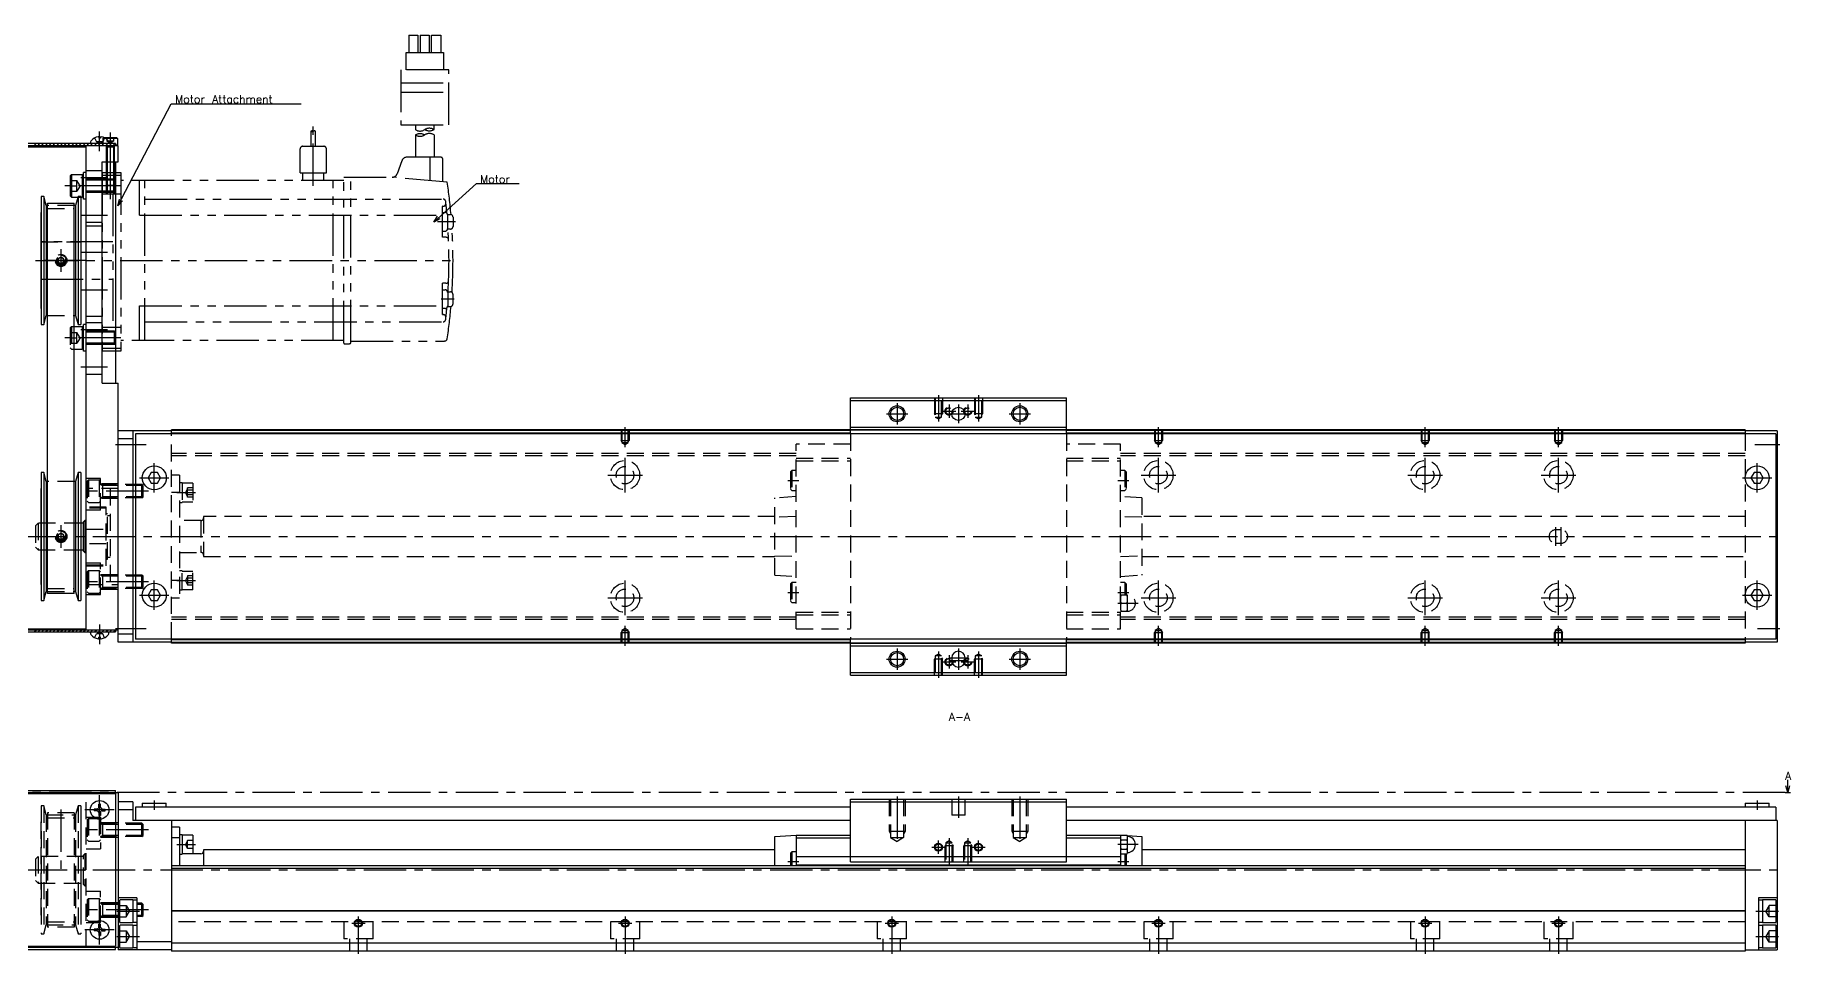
# Model space of a CAD drawing. Extents: x -2 to 986, y -8 to 353.
# Drawn here: x 327 to 986, y 9 to 353 of the extents above; entities that cross this region are included whole.
import ezdxf

# ---------------------------------------------------------------- set-up
doc = ezdxf.new("R2010")
doc.units = 0
doc.header["$LTSCALE"] = 0.5
for name, pattern in [('CENTER', [50.8, 31.75, -6.35, 6.35, -6.35]), ('DASHED', [19.05, 12.7, -6.35]), ('PHANTOM', [63.5, 31.75, -6.35, 6.35, -6.35, 6.35, -6.35])]:
    doc.linetypes.add(name, pattern=pattern)
for name, color, linetype in [('MSM_CENTER', 1, 'CENTER'), ('MSM_CONTINUOUS', 7, 'CONTINUOUS'), ('MSM_DASHED', 4, 'DASHED'), ('MSM_IMAGINARY', 6, 'PHANTOM'), ('MSM_NARROW', 5, 'CONTINUOUS'), ('MSM_PART_NUMBER', 7, 'CONTINUOUS')]:
    doc.layers.add(name, color=color, linetype=linetype)
doc.styles.get("Standard").update_dxf_attribs({"font": 'txt.shx', "height": 3, "bigfont": 'bigfont.shx'})

msp = doc.modelspace()

# ---------------------------------------------------------------- linework, layer by layer
at = {"layer": 'MSM_CENTER'}
for p, q in [((351.67, 310), (351.67, 317.37)), ((355.67, 317), (355.67, 295)), ((359.67, 297), (338.67, 297)), ((354.67, 300), (344.67, 300)), ((344.67, 286), (354.67, 286)), ((337.17, 273.25), (337.17, 264.75)), ((354.67, 272), (344.67, 272)), ((346.67, 269), (327.67, 269)), ((344.67, 258), (354.67, 258)), ((359.67, 240), (338.67, 240)), ((354.67, 243), (344.67, 243)), ((354.67, 229), (344.67, 229)), ((666.17, 218.5), (666.17, 208.59)), ((681.17, 218.5), (681.17, 208.59)), ((646.67, 211.5), (654.67, 211.5)), ((650.67, 215.5), (650.67, 207.5)), ((667.67, 212.5), (672.67, 212.5)), ((670.17, 215), (670.17, 210)), ((670.17, 211.5), (677.17, 211.5)), ((673.67, 215), (673.67, 208)), ((674.67, 212.5), (679.67, 212.5)), ((677.17, 215), (677.17, 210)), ((692.67, 211.5), (700.67, 211.5)), ((696.67, 215.5), (696.67, 207.5)), ((548.67, 198.99), (548.67, 206.5)), ((748.67, 198.99), (748.67, 206.5)), ((848.67, 198.99), (848.67, 206.5)), ((898.67, 198.99), (898.67, 206.5)), ((357.67, 200), (369.17, 200)), ((972.34, 200), (981.67, 200)), ((372.17, 182), (372.17, 193)), ((548.67, 182), (548.67, 195)), ((748.67, 182), (748.67, 195)), ((848.67, 182), (848.67, 195)), ((898.67, 182), (898.67, 195)), ((973.17, 182), (973.17, 193)), ((366.67, 187.5), (377.67, 187.5)), ((542.17, 188.5), (555.17, 188.5)), ((609.77, 186.5), (613.87, 186.5)), ((733.47, 186.5), (737.57, 186.5)), ((742.17, 188.5), (755.17, 188.5)), ((842.17, 188.5), (855.17, 188.5)), ((892.17, 188.5), (905.17, 188.5)), ((967.67, 187.5), (978.67, 187.5)), ((369.97, 182.5), (344.67, 182.5)), ((380.67, 181.95), (387.67, 181.95)), ((323.67, 165.5), (982.67, 165.5)), ((337.17, 169.75), (337.17, 161.25)), ((897.67, 162), (897.67, 169)), ((899.67, 162), (899.67, 169)), ((369.97, 148.5), (344.67, 148.5)), ((372.17, 138), (372.17, 149)), ((380.67, 149.05), (387.67, 149.05)), ((548.67, 136), (548.67, 149)), ((748.67, 136), (748.67, 149)), ((848.67, 136), (848.67, 149)), ((898.67, 136), (898.67, 149)), ((973.17, 138), (973.17, 149)), ((366.67, 143.5), (377.67, 143.5)), ((542.17, 142.5), (555.17, 142.5)), ((609.77, 144.5), (613.87, 144.5)), ((733.47, 144.5), (737.57, 144.5)), ((733.47, 140.5), (741.07, 140.5)), ((742.17, 142.5), (755.17, 142.5)), ((842.17, 142.5), (855.17, 142.5)), ((892.17, 142.5), (905.17, 142.5)), ((967.67, 143.5), (978.67, 143.5)), ((351.67, 132.5), (351.67, 125.13)), ((548.67, 124.5), (548.67, 132.01)), ((748.67, 124.5), (748.67, 132.01)), ((848.67, 124.5), (848.67, 132.01)), ((898.67, 124.5), (898.67, 132.01)), ((357.67, 131), (369.17, 131)), ((973.34, 131), (981.67, 131)), ((646.67, 119.5), (654.67, 119.5)), ((650.67, 123.5), (650.67, 115.5)), ((666.17, 122.41), (666.17, 112.5)), ((670.17, 121), (670.17, 116)), ((670.17, 120), (677.17, 120)), ((670.17, 119), (677.17, 119)), ((673.67, 123.5), (673.67, 115.5)), ((677.17, 121), (677.17, 116)), ((681.17, 122.41), (681.17, 112.5)), ((692.67, 119.5), (700.67, 119.5)), ((696.67, 123.5), (696.67, 115.5)), ((667.67, 118.5), (672.67, 118.5)), ((674.67, 118.5), (679.67, 118.5)), ((983.67, 69.5), (320.67, 69.5)), ((351.67, 57.5), (351.67, 68.5)), ((372.17, 66.5), (372.17, 63)), ((650.67, 68), (650.67, 50.18)), ((673.67, 68), (673.67, 60)), ((696.67, 68), (696.67, 50.18)), ((973.17, 66.5), (973.17, 63)), ((337.17, 63.12), (337.17, 38.5)), ((357.17, 63), (346.17, 63)), ((369.97, 55.5), (344.67, 55.5)), ((380.67, 50), (387.67, 50)), ((663.67, 49), (668.67, 49)), ((666.17, 46.5), (666.17, 51.5)), ((670.17, 52.41), (670.17, 42.5)), ((677.17, 52.41), (677.17, 42.5)), ((678.67, 49), (683.67, 49)), ((681.17, 46.5), (681.17, 51.5)), ((741.07, 50), (733.47, 50)), ((323.67, 40.5), (982.67, 40.5)), ((613.87, 43.5), (609.77, 43.5)), ((737.57, 43.5), (733.47, 43.5)), ((369.97, 25.5), (344.67, 25.5)), ((351.67, 12.5), (351.67, 23.5)), ((358.17, 25), (366.67, 25)), ((446.17, 20.5), (451.17, 20.5)), ((448.67, 9), (448.67, 23)), ((546.17, 20.5), (551.17, 20.5)), ((548.67, 23), (548.67, 9)), ((646.17, 20.5), (651.17, 20.5)), ((648.67, 23), (648.67, 9)), ((746.17, 20.5), (751.17, 20.5)), ((748.67, 23), (748.67, 9)), ((846.17, 20.5), (851.17, 20.5)), ((848.67, 23), (848.67, 9)), ((896.17, 20.5), (901.17, 20.5)), ((898.67, 23), (898.67, 9)), ((972.67, 25), (981.17, 25)), ((357.17, 18), (346.17, 18)), ((358.17, 15.5), (366.67, 15.5)), ((972.67, 15.5), (981.17, 15.5))]:
    msp.add_line(p, q, dxfattribs=at)
at = {"layer": 'MSM_CONTINUOUS'}
for p, q in [((324.47, 311.6), (346.67, 311.6)), ((357.67, 312.8), (324.87, 312.8)), ((358.67, 312), (324.87, 312)), ((346.67, 130.5), (346.67, 312)), ((348.2, 313.16), (348.17, 312.8)), ((351.34, 315.29), (351.36, 314.8)), ((351.98, 314.8), (351.36, 314.8)), ((352, 315.29), (351.98, 314.8)), ((358.12, 315), (353.41, 315)), ((358.42, 314.7), (353.93, 314.7)), ((355.13, 313.16), (355.17, 312.8)), ((357.67, 312.8), (357.67, 312)), ((357.67, 312.3), (358.42, 312.3)), ((358.12, 315), (358.42, 314.7)), ((358.12, 312), (358.42, 312.3)), ((358.42, 314.7), (358.42, 312.3)), ((358.67, 306), (358.67, 312)), ((352.67, 223), (352.67, 306)), ((352.67, 306), (358.67, 306)), ((354.17, 306), (354.17, 299.5)), ((357.17, 306), (357.17, 299.5)), ((357.67, 306), (357.67, 223)), ((341.17, 301.25), (340.67, 300.75)), ((340.67, 300.75), (340.67, 293.25)), ((341.17, 301.25), (341.17, 292.75)), ((341.17, 301.25), (345.17, 301.25)), ((345.17, 301.25), (345.17, 292.75)), ((345.17, 301.25), (345.67, 300.75)), ((345.67, 292), (345.67, 302)), ((346.67, 302), (345.67, 302)), ((357.23, 299.5), (352.67, 299.5)), ((357.23, 294.5), (357.23, 299.5)), ((357.67, 299.07), (357.23, 299.5)), ((329.73, 293), (329.73, 245)), ((330.76, 293), (329.73, 293)), ((330.76, 293), (330.76, 245)), ((331.67, 289.62), (330.76, 293)), ((332.17, 144.07), (332.17, 290.43)), ((332.17, 290.43), (342.17, 290.43)), ((341.17, 292.75), (340.67, 293.25)), ((341.17, 292.75), (343.5, 292.75)), ((342.17, 144.07), (342.17, 290.43)), ((343.57, 293), (342.67, 289.62)), ((343.57, 293), (343.57, 245)), ((344.61, 293), (343.57, 293)), ((344.61, 293), (344.61, 245)), ((344.61, 292.75), (345.17, 292.75)), ((345.17, 292.75), (345.67, 293.25)), ((346.67, 292), (345.67, 292)), ((357.23, 294.5), (352.67, 294.5)), ((357.23, 294.5), (357.67, 294.93)), ((329.67, 287), (329.67, 251)), ((329.73, 287), (329.67, 287)), ((331.67, 289.62), (331.67, 248.37)), ((332.17, 289.62), (331.67, 289.62)), ((342.67, 289.62), (342.17, 289.62)), ((342.67, 289.62), (342.67, 248.37)), ((344.67, 287), (344.61, 287)), ((344.67, 287), (344.67, 251)), ((329.67, 251), (329.73, 251)), ((344.61, 251), (344.67, 251)), ((329.73, 245), (330.76, 245)), ((330.76, 245), (331.67, 248.37)), ((331.67, 248.37), (332.17, 248.37)), ((342.17, 248.37), (342.67, 248.37)), ((342.17, 244.25), (345.17, 244.25)), ((342.67, 248.37), (343.57, 245)), ((343.57, 245), (344.61, 245)), ((345.17, 244.25), (345.17, 235.75)), ((345.17, 244.25), (345.67, 243.75)), ((345.67, 235), (345.67, 245)), ((346.67, 245), (345.67, 245)), ((357.23, 242.5), (352.67, 242.5)), ((357.23, 237.5), (352.67, 237.5)), ((357.67, 242.07), (357.23, 242.5)), ((357.23, 237.5), (357.23, 242.5)), ((357.23, 237.5), (357.67, 237.93)), ((342.17, 235.75), (345.17, 235.75)), ((345.17, 235.75), (345.67, 236.25)), ((346.67, 235), (345.67, 235)), ((352.67, 223), (358.67, 223)), ((358.67, 125.9), (358.67, 223)), ((633.17, 204), (633.17, 217.5)), ((633.17, 217.5), (714.17, 217.5)), ((714.17, 204), (714.17, 217.5)), ((633.17, 216.5), (714.17, 216.5)), ((378.67, 205.1), (358.67, 205.1)), ((364.17, 205.1), (364.17, 125.9)), ((378.67, 204), (378.67, 205.5)), ((968.67, 205.5), (378.67, 205.5)), ((633.17, 205.3), (378.67, 205.3)), ((633.17, 204.3), (378.67, 204.3)), ((633.17, 206.5), (714.17, 206.5)), ((633.17, 205.5), (714.17, 205.5)), ((968.67, 205.3), (714.17, 205.3)), ((968.67, 204.3), (714.17, 204.3)), ((968.67, 205.5), (968.67, 204)), ((980.67, 205.1), (968.67, 205.1)), ((980.67, 205.1), (980.67, 125.9)), ((364.17, 202.1), (358.67, 202.1)), ((365.17, 204), (365.17, 127)), ((980.17, 204), (365.17, 204)), ((980.17, 204), (980.17, 127)), ((329.73, 189.5), (329.73, 141.5)), ((330.76, 189.5), (329.73, 189.5)), ((330.76, 189.5), (330.76, 141.5)), ((331.67, 186.12), (330.76, 189.5)), ((331.67, 186.12), (331.67, 144.87)), ((332.17, 186.12), (331.67, 186.12)), ((342.67, 186.12), (342.17, 186.12)), ((343.57, 189.5), (342.67, 186.12)), ((342.67, 186.12), (342.67, 144.87)), ((343.57, 189.5), (343.57, 141.5)), ((344.61, 189.5), (343.57, 189.5)), ((344.61, 189.5), (344.61, 141.5)), ((371.01, 189.5), (369.86, 187.5)), ((369.86, 187.5), (371.01, 185.5)), ((373.32, 189.5), (371.01, 189.5)), ((371.01, 185.5), (373.32, 185.5)), ((374.48, 187.5), (373.32, 189.5)), ((373.32, 185.5), (374.48, 187.5)), ((972.01, 189.5), (970.86, 187.5)), ((970.86, 187.5), (972.01, 185.5)), ((974.32, 189.5), (972.01, 189.5)), ((972.01, 185.5), (974.32, 185.5)), ((975.48, 187.5), (974.32, 189.5)), ((974.32, 185.5), (975.48, 187.5)), ((329.67, 183.5), (329.67, 147.5)), ((329.73, 183.5), (329.67, 183.5)), ((344.67, 183.5), (344.61, 183.5)), ((344.67, 183.5), (344.67, 147.5)), ((346.17, 171.5), (345.67, 171)), ((346.17, 171.5), (346.17, 159.5)), ((346.67, 171.5), (346.17, 171.5)), ((345.67, 170.5), (344.67, 170.5)), ((345.67, 160), (345.67, 171)), ((344.67, 160.5), (345.67, 160.5)), ((345.67, 160), (346.17, 159.5)), ((346.17, 159.5), (346.67, 159.5)), ((329.67, 147.5), (329.73, 147.5)), ((330.76, 141.5), (331.67, 144.87)), ((331.67, 144.87), (332.17, 144.87)), ((342.67, 144.87), (342.17, 144.87)), ((342.67, 144.87), (343.57, 141.5)), ((344.61, 147.5), (344.67, 147.5)), ((371.01, 145.5), (369.86, 143.5)), ((373.32, 145.5), (371.01, 145.5)), ((374.48, 143.5), (373.32, 145.5)), ((972.01, 145.5), (970.86, 143.5)), ((974.32, 145.5), (972.01, 145.5)), ((975.48, 143.5), (974.32, 145.5)), ((329.73, 141.5), (330.76, 141.5)), ((342.17, 144.07), (332.17, 144.07)), ((343.57, 141.5), (344.61, 141.5)), ((369.86, 143.5), (371.01, 141.5)), ((371.01, 141.5), (373.32, 141.5)), ((373.32, 141.5), (374.48, 143.5)), ((970.86, 143.5), (972.01, 141.5)), ((972.01, 141.5), (974.32, 141.5)), ((974.32, 141.5), (975.48, 143.5)), ((324.47, 130.9), (346.67, 130.9)), ((324.87, 130.5), (358.67, 130.5)), ((324.87, 129.7), (357.67, 129.7)), ((348.2, 129.34), (348.17, 129.7)), ((351.34, 127.21), (351.36, 127.7)), ((351.98, 127.7), (351.36, 127.7)), ((352, 127.21), (351.98, 127.7)), ((355.13, 129.34), (355.17, 129.7)), ((357.67, 130.5), (357.67, 129.7)), ((364.17, 128.9), (358.67, 128.9)), ((378.67, 125.9), (358.67, 125.9)), ((980.17, 127), (365.17, 127)), ((378.67, 125.5), (378.67, 127)), ((633.17, 126.7), (378.67, 126.7)), ((633.17, 125.7), (378.67, 125.7)), ((968.67, 125.5), (378.67, 125.5)), ((633.17, 113.5), (633.17, 127)), ((633.17, 125.5), (714.17, 125.5)), ((714.17, 113.5), (714.17, 127)), ((968.67, 126.7), (714.17, 126.7)), ((968.67, 125.7), (714.17, 125.7)), ((968.67, 127), (968.67, 125.5)), ((980.67, 125.9), (968.67, 125.9)), ((633.17, 124.5), (714.17, 124.5)), ((671.17, 120), (671.17, 119)), ((676.17, 119), (676.17, 120)), ((633.17, 114.5), (714.17, 114.5)), ((633.17, 113.5), (714.17, 113.5)), ((984.67, 69.5), (984.67, 74.23)), ((323.67, 69.1), (357.67, 69.1)), ((324.87, 70.3), (357.67, 70.3)), ((324.87, 69.5), (358.67, 69.5)), ((346.67, 69.1), (346.67, 69.5)), ((357.67, 69.5), (357.67, 70.3)), ((357.67, 69.1), (357.67, 11.9)), ((358.67, 69.5), (358.67, 10.5)), ((364.17, 66), (358.67, 66)), ((364.17, 66), (364.17, 59)), ((633.17, 67), (714.17, 67)), ((633.17, 43.5), (633.17, 67)), ((633.17, 66), (714.17, 66)), ((714.17, 43.5), (714.17, 67)), ((983.67, 69.5), (985.67, 69.5)), ((984.67, 69.5), (984, 72)), ((985.34, 72), (984.67, 69.5)), ((350.74, 63.33), (349.59, 63.31)), ((350.74, 62.67), (349.59, 62.69)), ((350.74, 63.33), (351.15, 63.52)), ((350.74, 62.67), (351.15, 62.48)), ((351.34, 63.92), (351.15, 63.52)), ((351.34, 62.08), (351.15, 62.48)), ((351.34, 63.92), (351.36, 65.08)), ((351.34, 62.08), (351.36, 60.92)), ((352, 63.92), (351.98, 65.08)), ((352, 62.08), (351.98, 60.92)), ((352, 63.92), (352.19, 63.52)), ((352, 62.08), (352.19, 62.48)), ((352.59, 63.33), (352.19, 63.52)), ((352.59, 62.67), (352.19, 62.48)), ((352.59, 63.33), (353.74, 63.31)), ((352.59, 62.67), (353.74, 62.69)), ((364.17, 63), (358.67, 63)), ((365.17, 64), (365.17, 59)), ((633.17, 64), (365.17, 64)), ((367.67, 65.5), (367.67, 64)), ((367.67, 65.5), (376.67, 65.5)), ((376.67, 64), (376.67, 65.5)), ((980.17, 64), (714.17, 64)), ((968.67, 65.5), (977.67, 65.5)), ((968.67, 65.5), (968.67, 64)), ((977.67, 64), (977.67, 65.5)), ((980.17, 64), (980.17, 59)), ((633.17, 59), (364.17, 59)), ((378.67, 59), (378.67, 10)), ((381.67, 56.5), (378.67, 56.5)), ((381.67, 56.5), (381.67, 42)), ((382.67, 53.65), (381.67, 53.65)), ((382.67, 53.65), (382.67, 46.35)), ((386.67, 53.5), (382.67, 53.5)), ((386.67, 53.5), (386.67, 46.5)), ((604.87, 53), (612.87, 53.5)), ((604.87, 42), (604.87, 53)), ((612.87, 53.5), (633.17, 53.5)), ((612.87, 53.5), (612.87, 42)), ((980.67, 59), (714.17, 59)), ((714.17, 53.5), (734.47, 53.5)), ((734.47, 53.5), (735.04, 53.46)), ((734.47, 53.5), (734.47, 42)), ((734.59, 53.46), (734.47, 53)), ((734.59, 53.46), (736.94, 53.46)), ((737.07, 53), (736.94, 53.46)), ((736.97, 53.34), (742.47, 53)), ((737.07, 47), (737.07, 53)), ((742.47, 53), (742.47, 42)), ((968.67, 59), (968.67, 10)), ((980.67, 59), (980.67, 10.5)), ((381.67, 52.5), (378.67, 52.5)), ((381.67, 46.35), (382.67, 46.35)), ((389.67, 46.5), (382.67, 46.5)), ((390.67, 48), (390.67, 42)), ((604.87, 48), (390.67, 48)), ((611.27, 47.3), (610.77, 46.8)), ((610.77, 46.8), (610.77, 42)), ((612.87, 47.3), (611.27, 47.3)), ((611.27, 47.3), (611.27, 42)), ((612.87, 52.5), (633.17, 52.5)), ((714.17, 52.5), (734.47, 52.5)), ((734.47, 52.41), (734.47, 52.6)), ((734.47, 47), (734.59, 46.54)), ((734.59, 51.73), (736.94, 51.73)), ((734.59, 48.27), (736.94, 48.27)), ((734.59, 46.54), (736.94, 46.54)), ((736.07, 46.54), (736.07, 42)), ((736.57, 46.54), (736.57, 42)), ((736.94, 46.54), (737.07, 47)), ((968.67, 48), (742.47, 48)), ((968.67, 42), (378.67, 42)), ((968.67, 41), (378.67, 41)), ((612.87, 45.5), (734.47, 45.5)), ((612.87, 42.4), (734.47, 42.4)), ((633.17, 43.5), (714.17, 43.5)), ((365.67, 30), (358.67, 30)), ((359.17, 29), (359.17, 21)), ((364.17, 29.25), (359.42, 29.25)), ((364.17, 29.25), (364.17, 20.75)), ((365.67, 29.15), (364.17, 29.15)), ((365.67, 30), (365.67, 10.5)), ((973.67, 30), (973.67, 10.5)), ((980.67, 30), (973.67, 30)), ((975.17, 29.15), (973.67, 29.15)), ((980.17, 29.25), (975.17, 29.25)), ((975.17, 29.25), (975.17, 20.75)), ((980.17, 29.25), (980.17, 20.75)), ((351.34, 18.92), (351.36, 20.08)), ((352, 18.92), (351.98, 20.08)), ((359.42, 20.75), (364.17, 20.75)), ((364.17, 20.85), (365.67, 20.85)), ((968.67, 25.2), (378.67, 25.2)), ((968.67, 25), (378.67, 25)), ((973.67, 20.85), (975.17, 20.85)), ((975.17, 20.75), (980.17, 20.75)), ((350.74, 18.33), (349.59, 18.31)), ((350.74, 17.67), (349.59, 17.69)), ((350.74, 18.33), (351.15, 18.52)), ((350.74, 17.67), (351.15, 17.48)), ((351.34, 18.92), (351.15, 18.52)), ((351.34, 17.08), (351.15, 17.48)), ((351.34, 17.08), (351.36, 15.92)), ((352, 17.08), (351.98, 15.92)), ((352, 18.92), (352.19, 18.52)), ((352, 17.08), (352.19, 17.48)), ((352.59, 18.33), (352.19, 18.52)), ((352.59, 17.67), (352.19, 17.48)), ((352.59, 18.33), (353.74, 18.31)), ((352.59, 17.67), (353.74, 17.69)), ((359.17, 19.5), (359.17, 11.5)), ((364.17, 19.75), (359.42, 19.75)), ((364.17, 19.75), (364.17, 11.25)), ((365.67, 19.65), (364.17, 19.65)), ((378.67, 13.5), (365.67, 13.5)), ((975.17, 19.65), (973.67, 19.65)), ((980.17, 19.75), (975.17, 19.75)), ((975.17, 19.75), (975.17, 11.25)), ((980.17, 19.75), (980.17, 11.25)), ((323.67, 11.9), (357.67, 11.9)), ((324.87, 11.5), (358.67, 11.5)), ((324.87, 10.7), (357.67, 10.7)), ((346.67, 11.5), (346.67, 11.9)), ((357.67, 10.7), (357.67, 11.5)), ((378.67, 10.5), (358.67, 10.5)), ((359.42, 11.25), (364.17, 11.25)), ((364.17, 11.35), (365.67, 11.35)), ((968.67, 13), (378.67, 13)), ((968.67, 10), (378.67, 10)), ((968.67, 10.5), (980.67, 10.5)), ((973.67, 11.35), (975.17, 11.35)), ((975.17, 11.25), (980.17, 11.25))]:
    msp.add_line(p, q, dxfattribs=at)
for centre, radius in [((650.67, 211.5), 2.46), ((673.67, 211.5), 2.5), ((696.67, 211.5), 2.46), ((372.17, 187.5), 4.5), ((973.17, 187.5), 4.5), ((372.17, 143.5), 4.5), ((973.17, 143.5), 4.5), ((650.67, 119.5), 2.46), ((696.67, 119.5), 2.46), ((351.67, 63), 3.5), ((666.17, 49), 1.23), ((681.17, 49), 1.23), ((351.67, 18), 3.5), ((448.67, 20.5), 1.23), ((548.67, 20.5), 1.23), ((648.67, 20.5), 1.23), ((748.67, 20.5), 1.23), ((848.67, 20.5), 1.23), ((898.67, 20.5), 1.23)]:
    msp.add_circle(centre, radius, dxfattribs=at)
for centre, radius, start, end in [((349.29, 313.07), 1.1, 144.89056, 175), ((351.67, 311.4), 4, 97.4656, 144.89056), ((351.14, 315.06), 0.305, 49.03681, 87.9309), ((352.2, 315.06), 0.305, 92.0691, 130.96319), ((351.67, 311.4), 4, 35.10944, 82.5344), ((354.04, 313.07), 1.1, 5, 35.10944), ((349.29, 129.43), 1.1, 185, 215.10944), ((351.67, 131.1), 4, 215.10944, 262.5344), ((351.14, 127.44), 0.305, 272.0691, 310.96319), ((352.2, 127.44), 0.305, 229.03681, 267.9309), ((351.67, 131.1), 4, 277.4656, 324.89056), ((354.04, 129.43), 1.1, 324.89056, 355), ((673.67, 120), 2.5, 0, 180), ((673.67, 119), 2.5, 180, 0), ((351.67, 63), 2.1, 171.49109, 188.50891), ((351.67, 63), 2.1, 81.49109, 98.50891), ((351.67, 63), 2.1, 261.49109, 278.50891), ((351.67, 63), 2.1, 351.49109, 8.50891), ((737.51, 52.6), 3.04, 163.45204, 196.54796), ((733.99, 52.6), 3.08, 343.65711, 16.34289), ((737.07, 50), 3, 270, 90), ((389.67, 47.5), 1, 270, 0), ((746.59, 50), 12.12, 171.78679, 188.21321), ((737.54, 47.4), 3.08, 163.65711, 196.34289), ((724.94, 50), 12.12, 351.78679, 8.21321), ((733.99, 47.4), 3.08, 343.65711, 16.34289), ((359.42, 29), 0.25, 90, 180), ((351.67, 18), 2.1, 81.49109, 98.50891), ((359.42, 21), 0.25, 180, 270), ((351.67, 18), 2.1, 171.49109, 188.50891), ((351.67, 18), 2.1, 261.49109, 278.50891), ((351.67, 18), 2.1, 351.49109, 8.50891), ((359.42, 19.5), 0.25, 90, 180), ((359.42, 11.5), 0.25, 180, 270)]:
    msp.add_arc(centre, radius, start, end, dxfattribs=at)
at = {"layer": 'MSM_DASHED'}
for p, q in [((349.8, 314.94), (350.52, 313.47)), ((351.67, 312.86), (350.52, 313.47)), ((352.81, 313.47), (350.52, 313.47)), ((351.67, 312.86), (352.81, 313.47)), ((353.54, 314.94), (352.81, 313.47)), ((352.92, 314.7), (353.22, 315)), ((353.93, 314.7), (352.92, 314.7)), ((352.92, 314.7), (352.92, 312.8)), ((353.41, 315), (353.22, 315)), ((354.15, 311.95), (354.44, 311.46)), ((354.17, 311.9), (354.17, 306)), ((357.17, 311.46), (354.17, 311.46)), ((354.42, 315), (354.42, 313.7)), ((356.92, 313.7), (354.42, 313.7)), ((355.67, 312.98), (354.42, 313.7)), ((354.44, 311.46), (354.44, 306)), ((355.67, 315), (355.67, 313.7)), ((356.92, 313.7), (355.67, 312.98)), ((357.18, 311.95), (356.9, 311.46)), ((356.9, 311.46), (356.9, 306)), ((356.92, 315), (356.92, 313.7)), ((357.17, 311.9), (357.17, 306)), ((340.67, 299), (343.17, 299)), ((340.67, 297), (343.17, 297)), ((344.32, 297), (343.17, 299)), ((343.17, 295), (343.17, 299)), ((344.32, 297), (343.17, 295)), ((352.67, 302.65), (346.67, 302.65)), ((352.67, 299.5), (346.67, 299.5)), ((352.67, 299.07), (346.67, 299.07)), ((354.17, 299.5), (354.17, 297.27)), ((354.44, 297), (354.17, 297.27)), ((354.17, 297.27), (357.17, 297.27)), ((354.44, 299.5), (354.44, 297)), ((356.9, 297), (354.44, 297)), ((356.9, 299.5), (356.9, 297)), ((357.17, 297.27), (356.9, 297)), ((357.17, 299.5), (357.17, 297.27)), ((340.67, 295), (343.17, 295)), ((343.5, 292.75), (344.61, 292.75)), ((352.67, 294.93), (346.67, 294.93)), ((352.67, 294.5), (346.67, 294.5)), ((342.17, 289.62), (332.17, 289.62)), ((332.17, 288.49), (342.17, 288.49)), ((346.67, 283.35), (352.67, 283.35)), ((346.67, 282), (352.67, 282)), ((329.67, 276), (344.67, 276)), ((337.17, 270.15), (336.17, 269.58)), ((338.17, 269.58), (337.17, 270.15)), ((336.17, 269.58), (336.17, 268.42)), ((336.17, 268.42), (337.17, 267.85)), ((337.17, 267.85), (338.17, 268.42)), ((338.17, 268.42), (338.17, 269.58)), ((329.67, 262), (344.67, 262)), ((332.17, 248.37), (342.17, 248.37)), ((341.17, 244.25), (340.67, 243.75)), ((340.67, 243.75), (340.67, 236.25)), ((341.17, 244.25), (341.17, 235.75)), ((341.17, 244.25), (342.17, 244.25)), ((352.67, 248), (346.67, 248)), ((352.67, 245.65), (346.67, 245.65)), ((340.67, 242), (343.17, 242)), ((340.67, 240), (343.17, 240)), ((340.67, 238), (343.17, 238)), ((344.32, 240), (343.17, 242)), ((343.17, 238), (343.17, 242)), ((344.32, 240), (343.17, 238)), ((352.67, 242.5), (346.67, 242.5)), ((352.67, 242.07), (346.67, 242.07)), ((352.67, 237.93), (346.67, 237.93)), ((352.67, 237.5), (346.67, 237.5)), ((341.17, 235.75), (340.67, 236.25)), ((341.17, 235.75), (342.17, 235.75)), ((346.67, 226.35), (352.67, 226.35)), ((664.67, 217.5), (664.67, 211.5)), ((664.94, 217.5), (664.94, 210.3)), ((667.4, 210.3), (667.4, 217.5)), ((667.67, 217.5), (667.67, 211.5)), ((679.67, 217.5), (679.67, 211.5)), ((679.94, 217.5), (679.94, 210.3)), ((682.4, 210.3), (682.4, 217.5)), ((682.67, 217.5), (682.67, 211.5)), ((667.67, 211.5), (664.67, 211.5)), ((664.94, 211.03), (664.67, 211.5)), ((667.4, 211.03), (667.67, 211.5)), ((682.67, 211.5), (679.67, 211.5)), ((679.94, 211.03), (679.67, 211.5)), ((682.4, 211.03), (682.67, 211.5)), ((547.17, 205.5), (547.17, 201.5)), ((547.44, 205.5), (547.44, 200.7)), ((549.9, 200.7), (549.9, 205.5)), ((550.17, 205.5), (550.17, 201.5)), ((664.94, 210.3), (667.4, 210.3)), ((664.94, 210.3), (666.17, 209.59)), ((666.17, 209.59), (667.4, 210.3)), ((679.94, 210.3), (682.4, 210.3)), ((679.94, 210.3), (681.17, 209.59)), ((681.17, 209.59), (682.4, 210.3)), ((747.17, 205.5), (747.17, 201.5)), ((747.44, 205.5), (747.44, 200.7)), ((749.9, 200.7), (749.9, 205.5)), ((750.17, 205.5), (750.17, 201.5)), ((847.17, 205.5), (847.17, 201.5)), ((847.44, 205.5), (847.44, 200.7)), ((849.9, 200.7), (849.9, 205.5)), ((850.17, 205.5), (850.17, 201.5)), ((897.17, 205.5), (897.17, 201.5)), ((897.44, 205.5), (897.44, 200.7)), ((899.9, 200.7), (899.9, 205.5)), ((900.17, 205.5), (900.17, 201.5)), ((378.67, 127), (378.67, 204)), ((547.17, 201.5), (550.17, 201.5)), ((547.44, 201.03), (547.17, 201.5)), ((547.44, 200.7), (549.9, 200.7)), ((547.44, 200.7), (548.67, 199.99)), ((548.67, 199.99), (549.9, 200.7)), ((549.9, 201.03), (550.17, 201.5)), ((633.17, 200.1), (612.87, 200.1)), ((612.87, 130.9), (612.87, 200.1)), ((633.17, 204), (633.17, 127)), ((714.17, 204), (714.17, 127)), ((734.47, 200.1), (714.17, 200.1)), ((734.47, 130.9), (734.47, 200.1)), ((747.17, 201.5), (750.17, 201.5)), ((747.44, 201.03), (747.17, 201.5)), ((747.44, 200.7), (749.9, 200.7)), ((747.44, 200.7), (748.67, 199.99)), ((748.67, 199.99), (749.9, 200.7)), ((749.9, 201.03), (750.17, 201.5)), ((847.17, 201.5), (850.17, 201.5)), ((847.44, 201.03), (847.17, 201.5)), ((847.44, 200.7), (849.9, 200.7)), ((847.44, 200.7), (848.67, 199.99)), ((848.67, 199.99), (849.9, 200.7)), ((849.9, 201.03), (850.17, 201.5)), ((897.17, 201.5), (900.17, 201.5)), ((897.44, 201.03), (897.17, 201.5)), ((897.44, 200.7), (899.9, 200.7)), ((897.44, 200.7), (898.67, 199.99)), ((898.67, 199.99), (899.9, 200.7)), ((899.9, 201.03), (900.17, 201.5)), ((968.67, 204), (968.67, 127)), ((612.87, 196.65), (378.67, 196.65)), ((612.87, 195.75), (378.67, 195.75)), ((612.87, 194.85), (633.17, 194.85)), ((612.87, 193.85), (633.17, 193.85)), ((714.17, 194.85), (734.47, 194.85)), ((714.17, 193.85), (734.47, 193.85)), ((968.67, 196.65), (734.47, 196.65)), ((968.67, 195.75), (734.47, 195.75)), ((342.17, 186.12), (332.17, 186.12)), ((351.97, 187.25), (346.67, 187.25)), ((347.47, 186.75), (346.97, 186.25)), ((346.97, 186.25), (346.97, 178.75)), ((347.47, 186.75), (347.47, 178.25)), ((347.47, 186.75), (351.47, 186.75)), ((351.47, 186.75), (351.47, 178.25)), ((351.47, 186.75), (351.97, 186.25)), ((351.97, 175.38), (351.97, 187.25)), ((358.67, 185.25), (351.97, 185.25)), ((367.53, 185), (351.97, 185)), ((351.97, 185), (352.72, 184.57)), ((352.72, 185), (352.72, 180)), ((367.97, 184.57), (352.72, 184.57)), ((367.97, 184.57), (367.53, 185)), ((367.53, 180), (367.53, 185)), ((367.97, 180.43), (367.97, 184.57)), ((381.67, 188.5), (378.67, 188.5)), ((381.67, 188.5), (381.67, 142.5)), ((382.67, 185.6), (381.67, 185.6)), ((382.67, 185.6), (382.67, 178.3)), ((386.67, 185.45), (382.67, 185.45)), ((386.67, 185.45), (386.67, 178.45)), ((611.27, 190.3), (610.77, 189.8)), ((610.77, 189.8), (610.77, 183.2)), ((611.27, 190.3), (611.27, 182.7)), ((612.87, 190.3), (611.27, 190.3)), ((736.07, 190.3), (734.47, 190.3)), ((736.57, 189.8), (736.07, 190.3)), ((736.07, 190.3), (736.07, 182.7)), ((736.57, 189.8), (736.57, 183.2)), ((358.67, 183.5), (346.67, 183.5)), ((347.47, 178.25), (346.97, 178.75)), ((347.47, 178.25), (351.47, 178.25)), ((351.47, 178.25), (351.97, 178.75)), ((351.97, 180), (352.72, 180.43)), ((367.53, 180), (351.97, 180)), ((358.67, 179.75), (351.97, 179.75)), ((367.97, 180.43), (352.72, 180.43)), ((355.67, 183.5), (355.67, 147.5)), ((367.53, 180), (367.97, 180.43)), ((381.67, 182.02), (378.67, 182.02)), ((381.67, 178.3), (382.67, 178.3)), ((382.67, 178.45), (386.67, 178.45)), ((384.67, 183.45), (383.8, 181.95)), ((384.67, 180.45), (383.8, 181.95)), ((384.67, 180.22), (384.67, 183.69)), ((386.67, 183.69), (384.67, 183.69)), ((386.67, 182.82), (384.67, 182.82)), ((386.67, 181.09), (384.67, 181.09)), ((386.67, 180.22), (384.67, 180.22)), ((612.87, 180.5), (604.87, 179.94)), ((604.87, 151.06), (604.87, 179.94)), ((610.77, 183.2), (611.27, 182.7)), ((611.27, 182.7), (612.87, 182.7)), ((734.47, 182.7), (736.07, 182.7)), ((742.47, 179.94), (734.47, 180.5)), ((736.07, 182.7), (736.57, 183.2)), ((742.47, 179.94), (742.47, 151.06)), ((354.17, 176.5), (346.67, 176.5)), ((354.17, 176.14), (346.67, 176.14)), ((351.97, 175.38), (346.67, 175.38)), ((354.17, 154.5), (354.17, 176.5)), ((354.67, 174), (354.17, 174)), ((354.67, 157), (354.67, 174)), ((355.67, 173.25), (354.67, 173.25)), ((389.67, 171.5), (381.67, 171.5)), ((389.67, 171.5), (389.67, 159.5)), ((390.67, 173), (390.67, 158)), ((604.87, 173), (390.67, 173)), ((612.87, 172.98), (604.87, 172.73)), ((742.47, 172.73), (734.47, 172.98)), ((968.67, 173), (742.47, 173)), ((328.67, 170.5), (327.67, 169.5)), ((327.67, 169.5), (327.67, 161.5)), ((344.67, 170.5), (328.67, 170.5)), ((328.67, 170.5), (328.67, 160.5)), ((337.17, 166.65), (336.17, 166.08)), ((336.17, 166.08), (336.17, 164.92)), ((336.17, 164.92), (337.17, 164.35)), ((338.17, 166.08), (337.17, 166.65)), ((337.17, 164.35), (338.17, 164.92)), ((338.17, 164.92), (338.17, 166.08)), ((346.67, 168.3), (354.17, 168.3)), ((899.67, 168), (897.67, 168)), ((327.67, 161.5), (328.67, 160.5)), ((328.67, 160.5), (344.67, 160.5)), ((354.17, 162.7), (346.67, 162.7)), ((381.67, 159.5), (389.67, 159.5)), ((604.87, 158.27), (612.87, 158.02)), ((734.47, 158.02), (742.47, 158.27)), ((897.67, 163), (899.67, 163)), ((346.67, 155.62), (351.97, 155.62)), ((346.67, 154.86), (354.17, 154.86)), ((346.67, 154.5), (354.17, 154.5)), ((347.47, 152.75), (346.97, 152.25)), ((346.97, 152.25), (346.97, 144.75)), ((347.47, 152.75), (351.47, 152.75)), ((347.47, 152.75), (347.47, 144.25)), ((351.47, 152.75), (351.47, 144.25)), ((351.47, 152.75), (351.97, 152.25)), ((351.97, 143.75), (351.97, 155.62)), ((354.17, 157), (354.67, 157)), ((354.67, 157.75), (355.67, 157.75)), ((381.67, 152.7), (382.67, 152.7)), ((382.67, 145.4), (382.67, 152.7)), ((382.67, 152.55), (386.67, 152.55)), ((386.67, 145.55), (386.67, 152.55)), ((390.67, 158), (604.87, 158)), ((742.47, 158), (968.67, 158)), ((332.17, 146.01), (342.17, 146.01)), ((332.17, 144.87), (342.17, 144.87)), ((346.67, 147.5), (358.67, 147.5)), ((351.97, 151.25), (358.67, 151.25)), ((367.53, 151), (351.97, 151)), ((351.97, 151), (352.72, 150.57)), ((351.97, 146), (352.72, 146.43)), ((367.53, 146), (351.97, 146)), ((351.97, 145.75), (358.67, 145.75)), ((352.72, 151), (352.72, 146)), ((367.97, 150.57), (352.72, 150.57)), ((367.97, 146.43), (352.72, 146.43)), ((367.53, 146), (367.53, 151)), ((367.97, 150.57), (367.53, 151)), ((367.53, 146), (367.97, 146.43)), ((367.97, 146.43), (367.97, 150.57)), ((381.67, 148.98), (378.67, 148.98)), ((382.67, 145.4), (381.67, 145.4)), ((386.67, 145.55), (382.67, 145.55)), ((384.67, 150.55), (383.8, 149.05)), ((384.67, 147.55), (383.8, 149.05)), ((384.67, 150.78), (384.67, 147.31)), ((386.67, 150.78), (384.67, 150.78)), ((386.67, 149.91), (384.67, 149.91)), ((386.67, 148.18), (384.67, 148.18)), ((386.67, 147.31), (384.67, 147.31)), ((604.87, 151.06), (612.87, 150.5)), ((611.27, 148.3), (610.77, 147.8)), ((610.77, 147.8), (610.77, 141.2)), ((612.87, 148.3), (611.27, 148.3)), ((611.27, 148.3), (611.27, 140.7)), ((734.47, 150.5), (742.47, 151.06)), ((736.07, 148.3), (734.47, 148.3)), ((736.57, 147.8), (736.07, 148.3)), ((736.07, 148.3), (736.07, 143.5)), ((736.57, 147.8), (736.57, 143.5)), ((346.67, 143.75), (351.97, 143.75)), ((347.47, 144.25), (346.97, 144.75)), ((347.47, 144.25), (351.47, 144.25)), ((351.47, 144.25), (351.97, 144.75)), ((378.67, 142.5), (381.67, 142.5)), ((610.77, 141.2), (611.27, 140.7)), ((611.27, 140.7), (612.87, 140.7)), ((737.07, 143.5), (734.47, 143.5)), ((734.59, 140.5), (736.94, 140.5)), ((737.07, 137.5), (737.07, 143.5)), ((612.87, 135.25), (378.67, 135.25)), ((612.87, 134.35), (378.67, 134.35)), ((612.87, 137.15), (633.17, 137.15)), ((612.87, 136.15), (633.17, 136.15)), ((714.17, 137.15), (734.47, 137.15)), ((714.17, 136.15), (734.47, 136.15)), ((734.47, 137.5), (737.07, 137.5)), ((968.67, 135.25), (734.47, 135.25)), ((968.67, 134.35), (734.47, 134.35)), ((349.8, 127.56), (350.52, 129.03)), ((351.67, 129.64), (350.52, 129.03)), ((352.81, 129.03), (350.52, 129.03)), ((351.67, 129.64), (352.81, 129.03)), ((353.54, 127.56), (352.81, 129.03)), ((547.44, 129.97), (547.17, 129.5)), ((547.17, 129.5), (550.17, 129.5)), ((547.17, 125.5), (547.17, 129.5)), ((548.67, 131.01), (547.44, 130.3)), ((547.44, 130.3), (549.9, 130.3)), ((547.44, 130.3), (547.44, 125.5)), ((549.9, 130.3), (548.67, 131.01)), ((549.9, 125.5), (549.9, 130.3)), ((549.9, 129.97), (550.17, 129.5)), ((550.17, 125.5), (550.17, 129.5)), ((612.87, 130.9), (633.17, 130.9)), ((714.17, 130.9), (734.47, 130.9)), ((747.44, 129.97), (747.17, 129.5)), ((747.17, 129.5), (750.17, 129.5)), ((747.17, 125.5), (747.17, 129.5)), ((748.67, 131.01), (747.44, 130.3)), ((747.44, 130.3), (749.9, 130.3)), ((747.44, 130.3), (747.44, 125.5)), ((749.9, 130.3), (748.67, 131.01)), ((749.9, 125.5), (749.9, 130.3)), ((749.9, 129.97), (750.17, 129.5)), ((750.17, 125.5), (750.17, 129.5)), ((847.44, 129.97), (847.17, 129.5)), ((847.17, 129.5), (850.17, 129.5)), ((847.17, 125.5), (847.17, 129.5)), ((848.67, 131.01), (847.44, 130.3)), ((847.44, 130.3), (849.9, 130.3)), ((847.44, 130.3), (847.44, 125.5)), ((849.9, 130.3), (848.67, 131.01)), ((849.9, 125.5), (849.9, 130.3)), ((849.9, 129.97), (850.17, 129.5)), ((850.17, 125.5), (850.17, 129.5)), ((897.44, 129.97), (897.17, 129.5)), ((897.17, 129.5), (900.17, 129.5)), ((897.17, 125.5), (897.17, 129.5)), ((898.67, 131.01), (897.44, 130.3)), ((897.44, 130.3), (899.9, 130.3)), ((897.44, 130.3), (897.44, 125.5)), ((899.9, 130.3), (898.67, 131.01)), ((899.9, 125.5), (899.9, 130.3)), ((899.9, 129.97), (900.17, 129.5)), ((900.17, 125.5), (900.17, 129.5)), ((664.94, 119.97), (664.67, 119.5)), ((667.67, 119.5), (664.67, 119.5)), ((664.67, 113.5), (664.67, 119.5)), ((666.17, 121.41), (664.94, 120.7)), ((667.4, 120.7), (664.94, 120.7)), ((664.94, 120.7), (664.94, 113.5)), ((667.4, 120.7), (666.17, 121.41)), ((667.4, 113.5), (667.4, 120.7)), ((667.4, 119.97), (667.67, 119.5)), ((667.67, 113.5), (667.67, 119.5)), ((679.94, 119.97), (679.67, 119.5)), ((682.67, 119.5), (679.67, 119.5)), ((679.67, 113.5), (679.67, 119.5)), ((681.17, 121.41), (679.94, 120.7)), ((682.4, 120.7), (679.94, 120.7)), ((679.94, 120.7), (679.94, 113.5)), ((682.4, 120.7), (681.17, 121.41)), ((682.4, 113.5), (682.4, 120.7)), ((682.4, 119.97), (682.67, 119.5)), ((682.67, 113.5), (682.67, 119.5)), ((346.67, 11.9), (346.67, 69.1)), ((647.67, 67), (647.67, 55)), ((648.21, 67), (648.21, 52.6)), ((653.12, 67), (653.12, 52.6)), ((653.67, 67), (653.67, 55)), ((671.17, 67), (671.17, 61)), ((676.17, 61), (676.17, 67)), ((693.67, 67), (693.67, 55)), ((694.21, 67), (694.21, 52.6)), ((699.12, 67), (699.12, 52.6)), ((699.67, 67), (699.67, 55)), ((329.73, 64.5), (329.73, 16.5)), ((330.76, 64.5), (329.73, 64.5)), ((330.76, 64.5), (330.76, 16.5)), ((331.67, 61.12), (330.76, 64.5)), ((331.67, 61.12), (331.67, 19.88)), ((331.67, 61.12), (342.67, 61.12)), ((332.17, 61.93), (332.17, 19.07)), ((342.17, 61.93), (332.17, 61.93)), ((332.17, 59.99), (342.17, 59.99)), ((342.17, 61.93), (342.17, 19.07)), ((343.57, 64.5), (342.67, 61.12)), ((342.67, 61.12), (342.67, 19.88)), ((343.57, 64.5), (343.57, 16.5)), ((344.61, 64.5), (343.57, 64.5)), ((344.61, 64.5), (344.61, 16.5)), ((346.67, 60.25), (351.97, 60.25)), ((347.47, 59.75), (346.97, 59.25)), ((347.47, 59.75), (347.47, 51.25)), ((347.47, 59.75), (351.47, 59.75)), ((351.47, 59.75), (351.47, 51.25)), ((351.47, 59.75), (351.97, 59.25)), ((351.97, 60.25), (351.97, 48.43)), ((676.17, 61), (671.17, 61)), ((329.67, 58.5), (329.67, 22.5)), ((329.73, 58.5), (329.67, 58.5)), ((344.67, 58.5), (344.61, 58.5)), ((344.67, 58.5), (344.67, 22.5)), ((346.97, 59.25), (346.97, 51.75)), ((351.97, 58.25), (358.67, 58.25)), ((367.53, 58), (351.97, 58)), ((351.97, 58), (352.72, 57.57)), ((351.97, 53), (352.72, 53.43)), ((367.53, 53), (351.97, 53)), ((351.97, 52.75), (358.67, 52.75)), ((352.72, 58), (352.72, 53)), ((367.97, 57.57), (352.72, 57.57)), ((367.97, 53.43), (352.72, 53.43)), ((367.53, 53), (367.53, 58)), ((367.97, 57.57), (367.53, 58)), ((367.53, 53), (367.97, 53.43)), ((367.97, 53.43), (367.97, 57.57)), ((647.67, 55), (653.67, 55)), ((647.67, 55), (648.21, 54.06)), ((653.67, 55), (653.12, 54.06)), ((693.67, 55), (699.67, 55)), ((693.67, 55), (694.21, 54.06)), ((699.67, 55), (699.12, 54.06)), ((346.17, 46.5), (345.67, 46)), ((346.17, 46.5), (346.17, 34.5)), ((346.67, 46.5), (346.17, 46.5)), ((346.67, 48.43), (351.97, 48.43)), ((347.47, 51.25), (346.97, 51.75)), ((347.47, 51.25), (351.47, 51.25)), ((351.47, 51.25), (351.97, 51.75)), ((384.67, 51.5), (383.8, 50)), ((384.67, 48.5), (383.8, 50)), ((384.67, 48.5), (384.67, 51.5)), ((386.67, 51.5), (384.67, 51.5)), ((384.67, 50), (386.67, 50)), ((386.67, 48.5), (384.67, 48.5)), ((648.21, 52.6), (653.12, 52.6)), ((648.21, 52.6), (650.67, 51.18)), ((653.12, 52.6), (650.67, 51.18)), ((668.94, 49.97), (668.67, 49.5)), ((671.67, 49.5), (668.67, 49.5)), ((668.67, 43.5), (668.67, 49.5)), ((670.17, 51.41), (668.94, 50.7)), ((668.94, 50.7), (668.94, 43.5)), ((668.94, 50.7), (671.4, 50.7)), ((671.4, 50.7), (670.17, 51.41)), ((671.4, 43.5), (671.4, 50.7)), ((671.4, 49.97), (671.67, 49.5)), ((671.67, 43.5), (671.67, 49.5)), ((675.94, 49.97), (675.67, 49.5)), ((678.67, 49.5), (675.67, 49.5)), ((675.67, 43.5), (675.67, 49.5)), ((677.17, 51.41), (675.94, 50.7)), ((675.94, 50.7), (675.94, 43.5)), ((675.94, 50.7), (678.4, 50.7)), ((678.4, 50.7), (677.17, 51.41)), ((678.4, 43.5), (678.4, 50.7)), ((678.4, 49.97), (678.67, 49.5)), ((678.67, 43.5), (678.67, 49.5)), ((694.21, 52.6), (699.12, 52.6)), ((694.21, 52.6), (696.67, 51.18)), ((699.12, 52.6), (696.67, 51.18)), ((328.67, 45.5), (327.67, 44.5)), ((327.67, 44.5), (327.67, 36.5)), ((345.67, 45.5), (328.67, 45.5)), ((328.67, 45.5), (328.67, 35.5)), ((345.67, 35), (345.67, 46)), ((327.67, 36.5), (328.67, 35.5)), ((328.67, 35.5), (345.67, 35.5)), ((345.67, 35), (346.17, 34.5)), ((346.17, 34.5), (346.67, 34.5)), ((346.67, 32.57), (351.97, 32.57)), ((347.47, 29.75), (346.97, 29.25)), ((346.97, 29.25), (346.97, 21.75)), ((347.47, 29.75), (347.47, 21.25)), ((347.47, 29.75), (351.47, 29.75)), ((351.47, 29.75), (351.47, 21.25)), ((351.47, 29.75), (351.97, 29.25)), ((351.97, 20.75), (351.97, 32.57)), ((351.97, 28.25), (358.67, 28.25)), ((359.17, 28), (351.97, 28)), ((351.97, 28), (352.72, 27.57)), ((352.72, 28), (352.72, 23)), ((359.17, 27.57), (352.72, 27.57)), ((359.17, 27.12), (361.67, 27.12)), ((361.67, 27.12), (361.67, 22.88)), ((361.67, 27.12), (362.89, 25)), ((367.53, 28), (365.67, 28)), ((367.97, 27.57), (365.67, 27.57)), ((367.53, 23), (367.53, 28)), ((367.97, 27.57), (367.53, 28)), ((367.97, 23.43), (367.97, 27.57)), ((977.67, 27.12), (976.44, 25)), ((977.67, 22.88), (977.67, 27.12)), ((980.17, 27.12), (977.67, 27.12)), ((329.67, 22.5), (329.73, 22.5)), ((330.76, 16.5), (331.67, 19.88)), ((331.67, 19.88), (342.67, 19.88)), ((332.17, 21.01), (342.17, 21.01)), ((342.67, 19.88), (343.57, 16.5)), ((344.61, 22.5), (344.67, 22.5)), ((346.67, 20.75), (351.97, 20.75)), ((347.47, 21.25), (346.97, 21.75)), ((347.47, 21.25), (351.47, 21.25)), ((351.47, 21.25), (351.97, 21.75)), ((351.97, 23), (352.72, 23.43)), ((359.17, 23), (351.97, 23)), ((351.97, 22.75), (358.67, 22.75)), ((359.17, 23.43), (352.72, 23.43)), ((359.17, 25), (361.67, 25)), ((359.17, 22.88), (361.67, 22.88)), ((361.67, 22.88), (362.89, 25)), ((367.97, 23.43), (365.67, 23.43)), ((367.53, 23), (365.67, 23)), ((367.53, 23), (367.97, 23.43)), ((968.67, 21), (378.67, 21)), ((443.17, 21), (443.17, 14.7)), ((454.17, 14.7), (454.17, 21)), ((543.17, 21), (543.17, 14.7)), ((554.17, 14.7), (554.17, 21)), ((643.17, 21), (643.17, 14.7)), ((654.17, 14.7), (654.17, 21)), ((743.17, 21), (743.17, 14.7)), ((754.17, 14.7), (754.17, 21)), ((843.17, 21), (843.17, 14.7)), ((854.17, 14.7), (854.17, 21)), ((893.17, 21), (893.17, 14.7)), ((904.17, 14.7), (904.17, 21)), ((977.67, 22.88), (976.44, 25)), ((977.67, 25), (980.17, 25)), ((980.17, 22.88), (977.67, 22.88)), ((329.73, 16.5), (330.76, 16.5)), ((342.17, 19.07), (332.17, 19.07)), ((343.57, 16.5), (344.61, 16.5)), ((359.17, 17.62), (361.67, 17.62)), ((359.17, 15.5), (361.67, 15.5)), ((359.17, 13.38), (361.67, 13.38)), ((361.67, 17.62), (362.89, 15.5)), ((361.67, 17.62), (361.67, 13.38)), ((361.67, 13.38), (362.89, 15.5)), ((454.17, 14.7), (443.17, 14.7)), ((445.37, 14.7), (445.37, 10)), ((451.97, 10), (451.97, 14.7)), ((554.17, 14.7), (543.17, 14.7)), ((545.37, 14.7), (545.37, 10)), ((551.97, 10), (551.97, 14.7)), ((654.17, 14.7), (643.17, 14.7)), ((645.37, 14.7), (645.37, 10)), ((651.97, 10), (651.97, 14.7)), ((754.17, 14.7), (743.17, 14.7)), ((745.37, 14.7), (745.37, 10)), ((751.97, 10), (751.97, 14.7)), ((854.17, 14.7), (843.17, 14.7)), ((845.37, 14.7), (845.37, 10)), ((851.97, 10), (851.97, 14.7)), ((904.17, 14.7), (893.17, 14.7)), ((895.37, 14.7), (895.37, 10)), ((901.97, 10), (901.97, 14.7)), ((977.67, 17.62), (976.44, 15.5)), ((977.67, 13.38), (976.44, 15.5)), ((977.67, 13.38), (977.67, 17.62)), ((980.17, 17.62), (977.67, 17.62)), ((977.67, 15.5), (980.17, 15.5)), ((980.17, 13.38), (977.67, 13.38))]:
    msp.add_line(p, q, dxfattribs=at)
for centre, radius in [((337.17, 269), 2.25), ((337.17, 269), 2), ((337.17, 269), 1.62), ((337.17, 269), 1.15), ((670.17, 212.5), 1.5), ((670.17, 212.5), 1.23), ((677.17, 212.5), 1.5), ((677.17, 212.5), 1.23), ((548.67, 188.5), 5.5), ((548.67, 188.5), 3.3), ((748.67, 188.5), 5.5), ((748.67, 188.5), 3.3), ((848.67, 188.5), 5.5), ((848.67, 188.5), 3.3), ((898.67, 188.5), 5.5), ((898.67, 188.5), 3.3), ((337.17, 165.5), 2.25), ((337.17, 165.5), 2), ((337.17, 165.5), 1.62), ((337.17, 165.5), 1.15), ((548.67, 142.5), 5.5), ((548.67, 142.5), 3.3), ((748.67, 142.5), 5.5), ((748.67, 142.5), 3.3), ((848.67, 142.5), 5.5), ((848.67, 142.5), 3.3), ((898.67, 142.5), 5.5), ((898.67, 142.5), 3.3), ((670.17, 118.5), 1.5), ((670.17, 118.5), 1.23), ((677.17, 118.5), 1.5), ((677.17, 118.5), 1.23)]:
    msp.add_circle(centre, radius, dxfattribs=at)
for centre, radius, start, end in [((354.07, 311.9), 0.1, 0, 90), ((357.27, 311.9), 0.1, 90, 180), ((389.67, 172.5), 1, 270, 0), ((897.67, 165.5), 2.5, 90, 270), ((899.67, 165.5), 2.5, 270, 90), ((389.67, 158.5), 1, 0, 90), ((743.57, 142), 9.11, 170.5216, 189.4784), ((743.57, 139), 9.11, 170.5216, 189.4784), ((727.96, 142), 9.11, 350.5216, 9.4784), ((727.96, 139), 9.11, 350.5216, 9.4784), ((737.07, 140.5), 3, 270, 90)]:
    msp.add_arc(centre, radius, start, end, dxfattribs=at)
at = {"layer": 'MSM_IMAGINARY'}
for p, q in [((467.56, 353.49), (467.56, 346.99)), ((467.56, 353.49), (470.96, 353.49)), ((470.96, 353.49), (470.96, 346.99)), ((471.86, 353.49), (475.26, 353.49)), ((471.86, 353.49), (471.86, 346.99)), ((475.26, 353.49), (475.26, 346.99)), ((476.16, 346.99), (476.16, 353.49)), ((476.16, 353.49), (479.56, 353.49)), ((479.56, 353.49), (479.56, 346.99)), ((466.56, 346.99), (480.56, 346.99)), ((466.56, 340.49), (466.56, 346.99)), ((480.56, 346.99), (480.56, 340.49)), ((464.56, 340.49), (464.56, 319.88)), ((482.56, 340.49), (464.56, 340.49)), ((482.56, 319.88), (482.56, 340.49)), ((464.56, 335.65), (482.56, 335.65)), ((464.56, 332.05), (482.56, 332.05)), ((430.92, 317.44), (430.92, 311.8)), ((431.77, 297), (431.77, 319.55)), ((432.62, 311.8), (432.62, 317.44)), ((464.56, 319.88), (482.56, 319.88)), ((470.06, 319.88), (470.06, 318.08)), ((470.07, 316.05), (470.07, 307.7)), ((477.06, 318.08), (477.06, 319.88)), ((477.07, 316.05), (477.07, 307.7)), ((426.82, 301.8), (426.82, 310.8)), ((427.82, 311.8), (435.72, 311.8)), ((436.72, 301.8), (436.72, 310.8)), ((355.67, 304), (355.67, 292)), ((464.99, 306.38), (463.22, 301.52)), ((479.57, 307.7), (466.87, 307.7)), ((475.57, 298.96), (475.57, 307.7)), ((480.37, 298.54), (480.37, 306.9)), ((352.67, 302), (352.67, 235)), ((352.67, 302), (359.67, 302)), ((352.67, 301), (359.67, 301)), ((354.17, 302), (354.17, 294)), ((354.44, 302), (354.44, 294)), ((356.9, 302), (356.9, 294)), ((357.17, 302), (357.17, 294)), ((359.67, 302), (359.67, 235)), ((443.17, 299), (359.67, 299)), ((366.67, 286), (366.67, 299)), ((368.67, 239), (368.67, 299)), ((426.82, 301.8), (436.72, 301.8)), ((427.87, 299), (427.87, 301.8)), ((435.67, 299), (435.67, 301.8)), ((439.17, 239), (439.17, 299)), ((443.17, 238), (443.17, 300.2)), ((443.17, 300.2), (461.34, 300.2)), ((445.87, 238.3), (445.87, 300.2)), ((481.99, 298.39), (461.34, 300.2)), ((352.67, 294), (359.67, 294)), ((356.67, 294), (356.67, 244)), ((368.67, 292), (480.44, 292)), ((366.67, 286), (480.17, 286)), ((485.12, 283.5), (478.39, 283.5)), ((480.17, 277.68), (480.17, 289.17)), ((480.17, 287), (481.17, 287)), ((482.13, 286.25), (483.17, 286.25)), ((482.17, 281), (482.17, 286)), ((484.17, 285.25), (484.17, 281.75)), ((480.17, 280), (481.17, 280)), ((481.52, 277.68), (480.17, 277.68)), ((483.17, 280.75), (482.13, 280.75)), ((329.67, 276), (329.67, 262)), ((356.67, 276), (329.67, 276)), ((327.67, 269), (486.17, 269)), ((329.67, 262), (356.67, 262)), ((481.52, 260.43), (480.17, 260.43)), ((480.17, 248.68), (480.17, 260.43)), ((480.17, 258), (481.17, 258)), ((482.17, 257.25), (483.17, 257.25)), ((482.17, 257), (482.17, 252)), ((366.67, 239), (366.67, 252)), ((366.67, 252), (480.17, 252)), ((484.57, 254.5), (479.69, 254.5)), ((481.17, 251), (480.17, 251)), ((482.15, 251.75), (483.17, 251.75)), ((484.17, 252.75), (484.17, 256.25)), ((352.67, 244), (359.67, 244)), ((368.67, 246), (480.44, 246)), ((480.17, 248.68), (480.51, 248.68)), ((443.17, 239), (359.67, 239)), ((443.37, 237.8), (445.37, 237.8)), ((445.87, 238.8), (481.01, 238.8)), ((359.67, 236), (352.67, 236)), ((359.67, 235), (352.67, 235))]:
    msp.add_line(p, q, dxfattribs=at)
for centre, radius, start, end in [((431.34, 316.7), 0.85, 60.00095, 119.99903), ((431.34, 318.17), 0.85, 240.00098, 299.99903), ((432.19, 316.7), 0.85, 59.99866, 119.99903), ((471.81, 320.52), 3, 234.31321, 305.6839), ((471.82, 313.02), 3.5, 60.0015, 120.00149), ((471.82, 319.08), 3.5, 240.00145, 300.00144), ((475.31, 315.05), 3.5, 60.00144, 120.00143), ((475.31, 321.12), 3.5, 240.00146, 300.00146), ((475.32, 313.62), 3, 54.31324, 125.68393), ((427.82, 310.8), 1, 90, 180), ((435.72, 310.8), 1, 359.99999, 90), ((466.87, 305.7), 2, 90, 160), ((479.57, 306.9), 0.8, 359.99999, 90), ((461.34, 302.2), 2, 270, 340), ((284.17, 269), 200, 4.93818, 8.45097), ((480.51, 290.36), 1, 263.235, 6.20885), ((480.44, 291), 1, 6.3954, 90.00002), ((284.17, 269), 198.5, 5.11735, 6.39559), ((480.37, 289.17), 0.2, 83.23498, 180), ((481.17, 286), 1, 359.99998, 90.00003), ((483.17, 285.25), 1, 359.99998, 90.00003), ((481.17, 281), 1, 269.99998, 359.99996), ((481.52, 276.68), 1, 2.22815, 90.00002), ((284.17, 269), 198.5, 356.60648, 3.39352), ((483.17, 281.75), 1, 269.99998, 359.99996), ((284.17, 269), 200, 356.56531, 3.43469), ((481.17, 257), 1, 359.99998, 90.00003), ((481.52, 261.43), 1, 269.99998, 357.80246), ((483.17, 256.25), 1, 359.99998, 90.00003), ((481.17, 252), 1, 269.99998, 359.99996), ((284.17, 269), 198.5, 353.60442, 354.88268), ((284.17, 269), 200, 351.56233, 355.06183), ((483.17, 252.75), 1, 269.99998, 359.99996), ((480.44, 247), 1, 269.99998, 353.6046), ((480.51, 247.68), 1, 353.8018, 90), ((443.37, 238), 0.2, 180, 270), ((445.37, 238.3), 0.5, 270, 0.00001), ((481.01, 239.8), 1, 270, 351.56233)]:
    msp.add_arc(centre, radius, start, end, dxfattribs=at)
at = {"layer": 'MSM_NARROW'}
for p, q in [((327.02, 312), (327.82, 312.8)), ((328.44, 312), (329.24, 312.8)), ((329.85, 312), (330.65, 312.8)), ((331.26, 312), (332.06, 312.8)), ((332.68, 312), (333.48, 312.8)), ((334.09, 312), (334.89, 312.8)), ((335.51, 312), (336.31, 312.8)), ((336.92, 312), (337.72, 312.8)), ((338.34, 312), (339.14, 312.8)), ((339.75, 312), (340.55, 312.8)), ((341.16, 312), (341.96, 312.8)), ((342.58, 312), (343.38, 312.8)), ((343.99, 312), (344.79, 312.8)), ((345.41, 312), (346.21, 312.8)), ((346.82, 312), (347.62, 312.8)), ((348.23, 312), (349.03, 312.8)), ((349.65, 312), (350.45, 312.8)), ((351.06, 312), (351.86, 312.8)), ((352.48, 312), (353.28, 312.8)), ((353.89, 312), (354.69, 312.8)), ((355.31, 312), (356.11, 312.8)), ((356.72, 312), (357.52, 312.8)), ((354.44, 306), (354.44, 299.5)), ((356.9, 306), (356.9, 299.5)), ((357.67, 299.07), (352.67, 299.07)), ((357.67, 294.93), (352.67, 294.93)), ((357.67, 242.07), (352.67, 242.07)), ((357.67, 237.93), (352.67, 237.93)), ((679.94, 211.03), (679.67, 211.5)), ((327.16, 129.7), (327.96, 130.5)), ((328.57, 129.7), (329.37, 130.5)), ((329.98, 129.7), (330.78, 130.5)), ((331.4, 129.7), (332.2, 130.5)), ((332.81, 129.7), (333.61, 130.5)), ((334.23, 129.7), (335.03, 130.5)), ((335.64, 129.7), (336.44, 130.5)), ((337.05, 129.7), (337.85, 130.5)), ((338.47, 129.7), (339.27, 130.5)), ((339.88, 129.7), (340.68, 130.5)), ((341.3, 129.7), (342.1, 130.5)), ((342.71, 129.7), (343.51, 130.5)), ((344.13, 129.7), (344.93, 130.5)), ((345.54, 129.7), (346.34, 130.5)), ((346.95, 129.7), (347.75, 130.5)), ((348.37, 129.7), (349.17, 130.5)), ((349.78, 129.7), (350.58, 130.5)), ((351.2, 129.7), (352, 130.5)), ((352.61, 129.7), (353.41, 130.5)), ((354.03, 129.7), (354.83, 130.5)), ((355.44, 129.7), (356.24, 130.5)), ((356.85, 129.7), (357.65, 130.5))]:
    msp.add_line(p, q, dxfattribs=at)
for centre, radius in [((650.67, 211.5), 3), ((696.67, 211.5), 3), ((650.67, 119.5), 3), ((696.67, 119.5), 3), ((666.17, 49), 1.5), ((681.17, 49), 1.5), ((448.67, 20.5), 1.5), ((548.67, 20.5), 1.5), ((648.67, 20.5), 1.5), ((748.67, 20.5), 1.5), ((848.67, 20.5), 1.5), ((898.67, 20.5), 1.5)]:
    msp.add_circle(centre, radius, dxfattribs=at)
at = {"layer": 'MSM_PART_NUMBER'}
for p, q in [((358.53, 289.48), (378.46, 327.67)), ((378.46, 327.67), (427.28, 327.67)), ((476.95, 283.4), (493, 297.86)), ((493, 297.86), (508.94, 297.86)), ((358.53, 289.48), (359.1, 292.01)), ((360.28, 291.39), (358.53, 289.48)), ((476.95, 283.4), (478.36, 285.57)), ((479.26, 284.58), (476.95, 283.4))]:
    msp.add_line(p, q, dxfattribs=at)

# ---------------------------------------------------------------- texts
for s, p in [('Motor Attachment', (379.94, 327.99)), ('Motor', (494.29, 297.99)), ('A-A', (670.09, 96.36)), ('A', (983.65, 74.29))]:
    msp.add_text(s, height=3, dxfattribs=at).set_placement(p)

doc.saveas('drawing.dxf')
